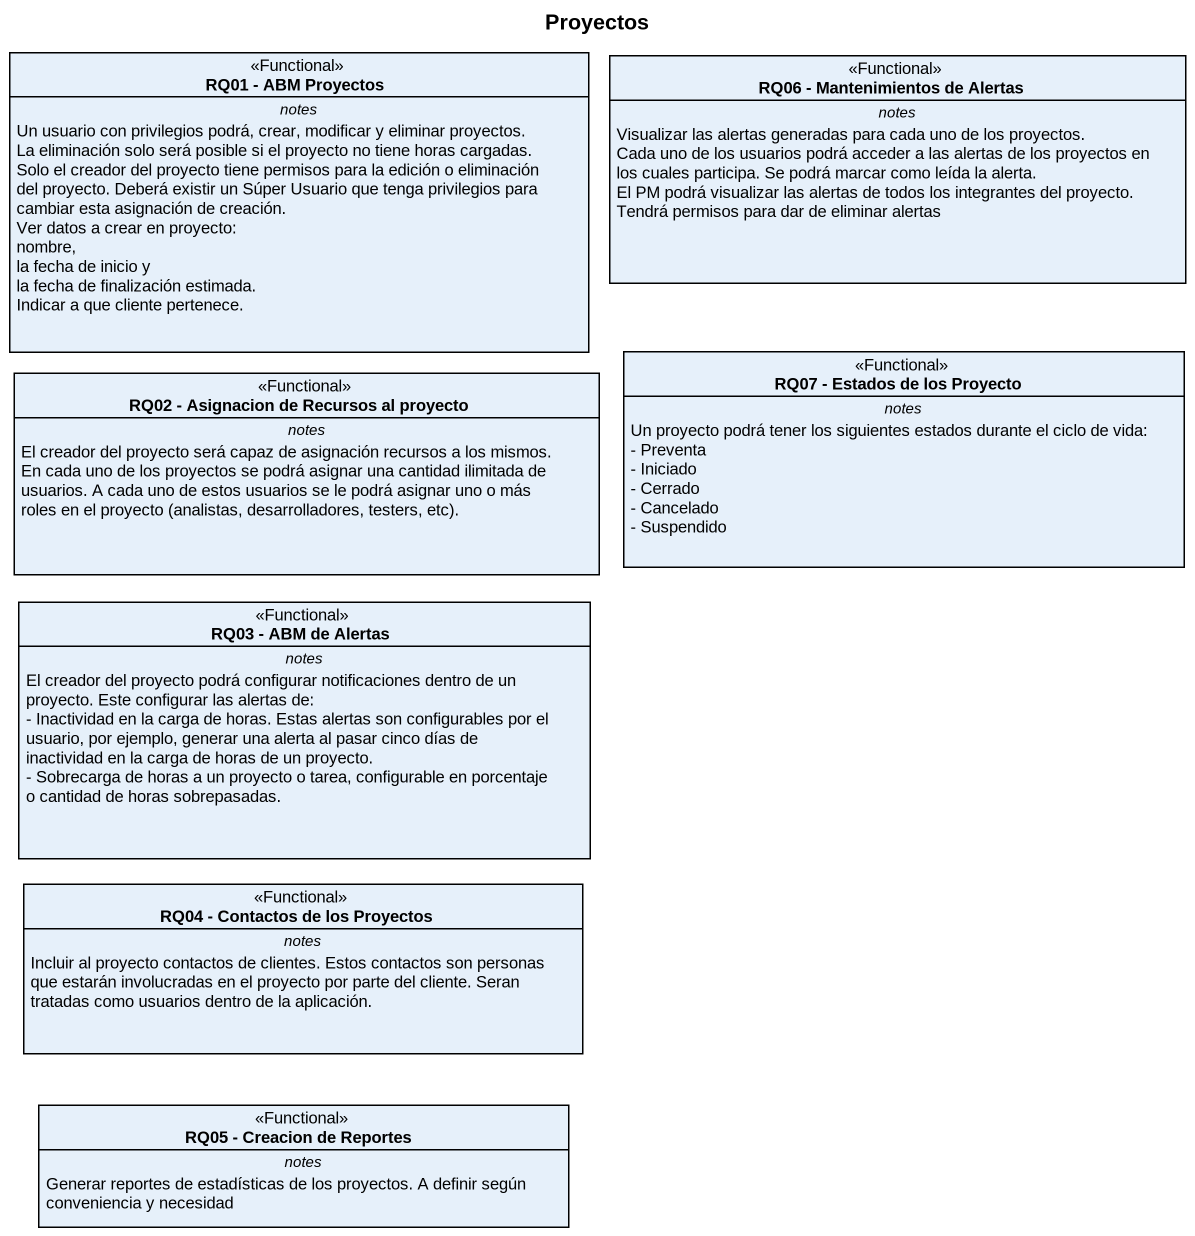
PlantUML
@startuml
title Proyectos
hide circle
hide empty members
skinparam classAttributeIconSize 0
class "RQ01 - ABM Proyectos" as RQ01_ABM_Proyectos <<Functional>> {
  -- notes --
  Un usuario con privilegios podrá, crear, modificar y eliminar proyectos.
  La eliminación solo será posible si el proyecto no tiene horas cargadas.
  Solo el creador del proyecto tiene permisos para la edición o eliminación del proyecto. Deberá existir un Súper Usuario que tenga privilegios para cambiar esta asignación de creación.
  Ver datos a crear en proyecto:
  nombre,
  la fecha de inicio y
  la fecha de finalización estimada.
  Indicar a que cliente pertenece.
}
class "RQ06 - Mantenimientos de Alertas" as RQ06_Mantenimientos_de <<Functional>> {
  -- notes --
  Visualizar las alertas generadas para cada uno de los proyectos.
  Cada uno de los usuarios podrá acceder a las alertas de los proyectos en los cuales participa. Se podrá marcar como leída la alerta.
  El PM podrá visualizar las alertas de todos los integrantes del proyecto. Tendrá permisos para dar de eliminar alertas
}
class "RQ02 - Asignacion de Recursos al proyecto" as RQ02_Asignacion_de_Recursos <<Functional>> {
  -- notes --
  {field} El creador del proyecto será capaz de asignación recursos a los mismos. En cada uno de los proyectos se podrá asignar una cantidad ilimitada de usuarios. A cada uno de estos usuarios se le podrá asignar uno o más roles en el proyecto (analistas, desarrolladores, testers, etc).
}
class "RQ07 - Estados de los Proyecto" as RQ07_Estados_de_los_Proyecto <<Functional>> {
  -- notes --
  Un proyecto podrá tener los siguientes estados durante el ciclo de vida:
  - Preventa
  - Iniciado
  - Cerrado
  - Cancelado
  - Suspendido
}
class "RQ03 - ABM de Alertas" as RQ03_ABM_de_Alertas <<Functional>> {
  -- notes --
  El creador del proyecto podrá configurar notificaciones dentro de un proyecto. Este configurar las alertas de:
  - Inactividad en la carga de horas. Estas alertas son configurables por el usuario, por ejemplo, generar una alerta al pasar cinco días de inactividad en la carga de horas de un proyecto.
  - Sobrecarga de horas a un proyecto o tarea, configurable en porcentaje o cantidad de horas sobrepasadas.
}
class "RQ04 - Contactos de los Proyectos" as RQ04_Contactos_de_los <<Functional>> {
  -- notes --
  Incluir al proyecto contactos de clientes. Estos contactos son personas que estarán involucradas en el proyecto por parte del cliente. Seran tratadas como usuarios dentro de la aplicación.
}
class "RQ05 - Creacion de Reportes" as RQ05_Creacion_de_Reportes <<Functional>> {
  -- notes --
  Generar reportes de estadísticas de los proyectos. A definir según conveniencia y necesidad
}
@enduml
